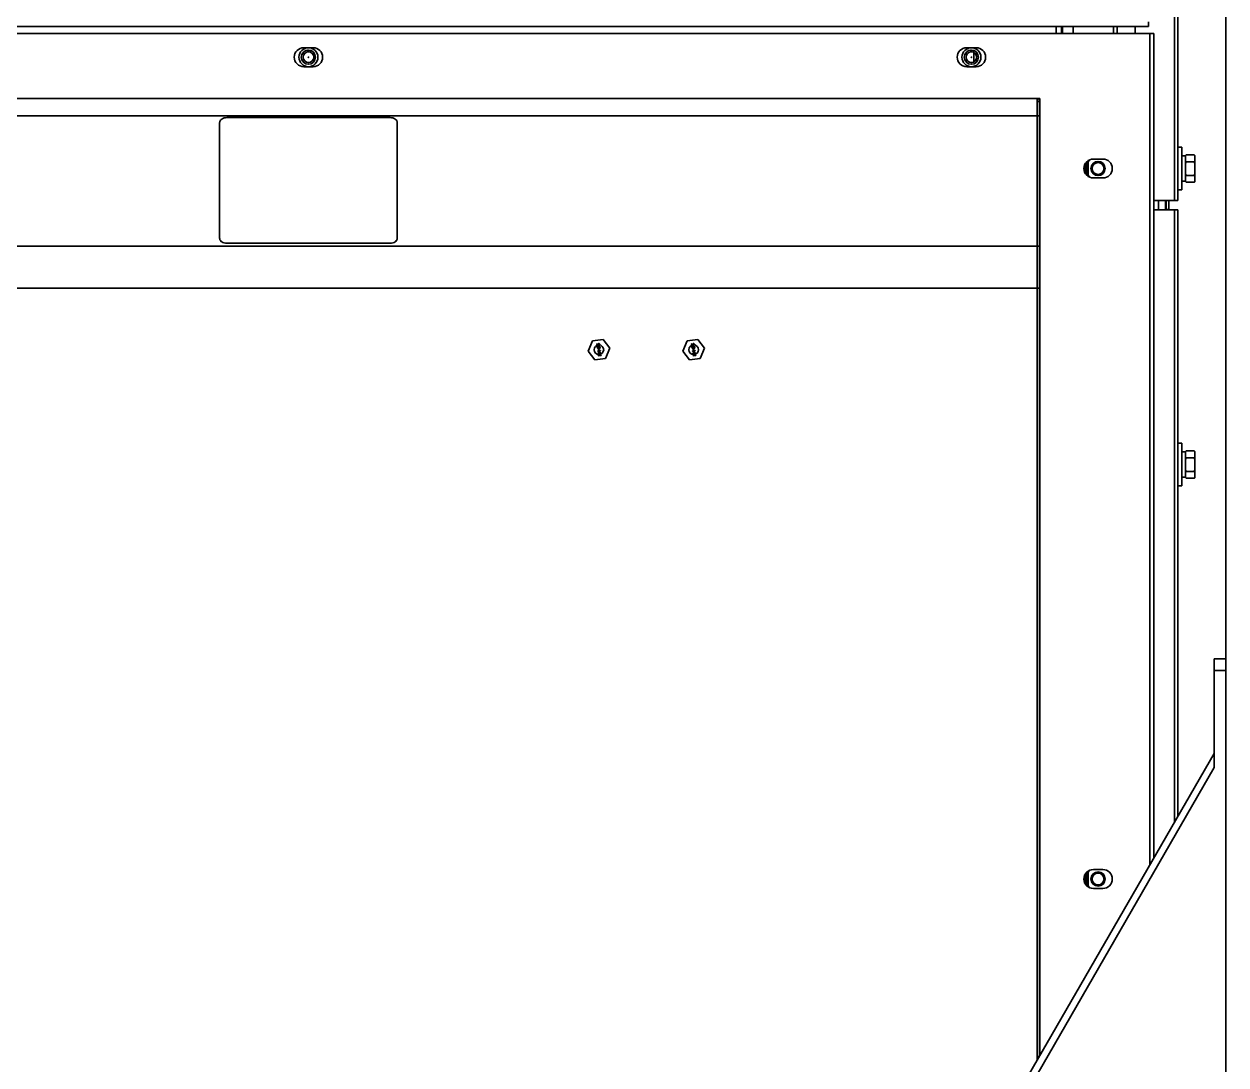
# Model space of a CAD drawing. Header units: millimetres. Extents: x 32496 to 166256, y 3504 to 23939.
# Drawn here: x 43742 to 44250, y 11617 to 12057 of the extents above; entities that cross this region are included whole.
import ezdxf

# ---------------------------------------------------------------- set-up
doc = ezdxf.new("R2010")
doc.units = ezdxf.units.MM
doc.layers.get('0').update_dxf_attribs({"lineweight": 35})

msp = doc.modelspace()

# ---------------------------------------------------------------- linework, layer by layer
at = {"linetype": 'Continuous'}
for p, q in [((44227.94, 11982.075), (44227.94, 12554.475)), ((44249.64, 12485.989), (44249.64, 11788.601)), ((44229.34, 12117.93), (44229.34, 11982.075)), ((44216.94, 12055.575), (44216.94, 12057.575)), ((43505.14, 12052.575), (44219.14, 12052.575)), ((43507.34, 12055.575), (44216.94, 12055.575)), ((44177.94, 12052.575), (44177.94, 12055.575)), ((44180.14, 12055.575), (44180.14, 12052.575)), ((44180.64, 12052.575), (44180.64, 12055.575)), ((44185.14, 12055.575), (44185.14, 12052.575)), ((44202.14, 12052.575), (44202.14, 12055.575)), ((44203.64, 12055.575), (44203.64, 12052.575)), ((44211.34, 12052.575), (44211.34, 12055.575)), ((44217.44, 11701.489), (44217.44, 12052.575)), ((44219.14, 12052.575), (44219.14, 11704.434)), ((43864.14, 12046.575), (43860.14, 12046.575)), ((43861.975, 12045.561), (43861.889, 12045.544)), ((43862.062, 12045.491), (43862.075, 12045.57)), ((43862.162, 12045.573), (43862.148, 12045.473)), ((43862.304, 12045.244), (43862.304, 12045.561)), ((44144.14, 12046.575), (44140.14, 12046.575)), ((44141.975, 12045.561), (44141.889, 12045.544)), ((44142.062, 12045.491), (44142.075, 12045.57)), ((44142.162, 12045.573), (44142.148, 12045.473)), ((44142.304, 12045.244), (44142.304, 12045.561)), ((43861.075, 12045.296), (43861.004, 12045.343)), ((43861.066, 12045.372), (43861.075, 12045.348)), ((43861.075, 12045.348), (43861.102, 12045.309)), ((43861.102, 12045.296), (43861.075, 12045.296)), ((43861.102, 12045.309), (43861.102, 12045.296)), ((43861.595, 12045.385), (43861.578, 12045.438)), ((43861.578, 12045.438), (43861.664, 12045.438)), ((43861.647, 12045.314), (43861.595, 12045.385)), ((43861.733, 12045.261), (43861.647, 12045.314)), ((43861.664, 12045.438), (43861.699, 12045.385)), ((43861.699, 12045.385), (43861.75, 12045.349)), ((43861.82, 12045.243), (43861.733, 12045.261)), ((43861.75, 12045.349), (43861.802, 12045.332)), ((43861.889, 12045.544), (43861.802, 12045.544)), ((43861.802, 12045.332), (43861.906, 12045.332)), ((43861.889, 12045.243), (43861.82, 12045.243)), ((43861.975, 12045.261), (43861.889, 12045.243)), ((43861.906, 12045.332), (43861.958, 12045.349)), ((43861.958, 12045.349), (43862.01, 12045.385)), ((43862.062, 12045.314), (43861.975, 12045.261)), ((43862.01, 12045.385), (43862.044, 12045.438)), ((43862.044, 12045.438), (43862.062, 12045.491)), ((43862.114, 12045.385), (43862.062, 12045.314)), ((43862.148, 12045.473), (43862.114, 12045.385)), ((43862.459, 12045.244), (43862.304, 12045.244)), ((43862.407, 12045.552), (43862.408, 12045.42)), ((43862.408, 12045.42), (43862.455, 12045.548)), ((43862.563, 12045.539), (43862.459, 12045.244)), ((43862.978, 12045.244), (43862.901, 12045.466)), ((43863.134, 12045.244), (43862.978, 12045.244)), ((43863.026, 12045.432), (43863.03, 12045.421)), ((43863.03, 12045.421), (43863.03, 12045.431)), ((43863.134, 12045.404), (43863.134, 12045.244)), ((44141.075, 12045.296), (44141.004, 12045.343)), ((44141.066, 12045.372), (44141.075, 12045.348)), ((44141.075, 12045.348), (44141.102, 12045.309)), ((44141.102, 12045.296), (44141.075, 12045.296)), ((44141.102, 12045.309), (44141.102, 12045.296)), ((44141.595, 12045.385), (44141.578, 12045.438)), ((44141.578, 12045.438), (44141.664, 12045.438)), ((44141.647, 12045.314), (44141.595, 12045.385)), ((44141.733, 12045.261), (44141.647, 12045.314)), ((44141.664, 12045.438), (44141.699, 12045.385)), ((44141.699, 12045.385), (44141.75, 12045.349)), ((44141.82, 12045.243), (44141.733, 12045.261)), ((44141.75, 12045.349), (44141.802, 12045.332)), ((44141.889, 12045.544), (44141.802, 12045.544)), ((44141.802, 12045.332), (44141.906, 12045.332)), ((44141.889, 12045.243), (44141.82, 12045.243)), ((44141.975, 12045.261), (44141.889, 12045.243)), ((44141.906, 12045.332), (44141.958, 12045.349)), ((44141.958, 12045.349), (44142.01, 12045.385)), ((44142.062, 12045.314), (44141.975, 12045.261)), ((44142.01, 12045.385), (44142.044, 12045.438)), ((44142.044, 12045.438), (44142.062, 12045.491)), ((44142.114, 12045.385), (44142.062, 12045.314)), ((44142.148, 12045.473), (44142.114, 12045.385)), ((44142.459, 12045.244), (44142.304, 12045.244)), ((44142.407, 12045.552), (44142.408, 12045.42)), ((44142.408, 12045.42), (44142.455, 12045.548)), ((44142.563, 12045.539), (44142.459, 12045.244)), ((44142.978, 12045.244), (44142.901, 12045.466)), ((44143.134, 12045.244), (44142.978, 12045.244)), ((44143.026, 12045.432), (44143.03, 12045.421)), ((44143.03, 12045.421), (44143.03, 12045.431)), ((44143.12, 12040.553), (44143.12, 12044.598)), ((44143.134, 12045.404), (44143.134, 12045.244)), ((43860.14, 12038.575), (43864.14, 12038.575)), ((44140.14, 12038.575), (44144.14, 12038.575)), ((43554.44, 12025.075), (44169.84, 12025.075)), ((44169.84, 11619.043), (44169.84, 12025.075)), ((44169.84, 12025.075), (44171.04, 12025.075)), ((44171.04, 12023.876), (44170.04, 12023.876)), ((44170.04, 11619.39), (44170.04, 12023.875)), ((44171.04, 12025.075), (44171.04, 12023.875)), ((44171.04, 11621.122), (44171.04, 12023.875)), ((44169.84, 12017.753), (43554.44, 12017.753)), ((43827.64, 12017.081), (43896.64, 12017.081)), ((44171.04, 12017.753), (44170.04, 12017.753)), ((43824.64, 11966.134), (43824.64, 12014.96)), ((43899.64, 12014.96), (43899.64, 11966.134)), ((44170.04, 12005.075), (44169.84, 12005.075)), ((44169.84, 12005.075), (44170.04, 12005.075)), ((44170.04, 12004.875), (44169.84, 12004.875)), ((44229.34, 12004.575), (44230.94, 12004.575)), ((44230.94, 11986.575), (44230.94, 12004.575)), ((44230.94, 12000.925), (44232.54, 12000.925)), ((44232.54, 12001.049), (44232.811, 12001.32)), ((44232.54, 11990.102), (44232.54, 12001.049)), ((44232.84, 12001.349), (44236.24, 12001.349)), ((44236.54, 12001.049), (44236.269, 12001.32)), ((44236.54, 11990.102), (44236.54, 12001.049)), ((44189.89, 11996.938), (44189.89, 11994.213)), ((44190.017, 11996.356), (44189.916, 11996.467)), ((44189.916, 11994.684), (44190.017, 11994.795)), ((44190.055, 11995.575), (44190.055, 11995.582)), ((44190.86, 11998.312), (44190.941, 11998.288)), ((44190.862, 11997.836), (44190.862, 11993.315)), ((44190.941, 11992.863), (44190.941, 11998.288)), ((44191.441, 11998.288), (44190.941, 11998.288)), ((44191.021, 11998.559), (44190.99, 11998.568)), ((44191.021, 11998.559), (44191.441, 11998.288)), ((44191.441, 11998.288), (44191.441, 11992.863)), ((44197.64, 11999.575), (44193.64, 11999.575)), ((44232.84, 11998.418), (44236.24, 11998.418)), ((44190.941, 11992.863), (44190.86, 11992.839)), ((44190.941, 11992.863), (44191.441, 11992.863)), ((44190.989, 11992.583), (44191.021, 11992.592)), ((44191.441, 11992.863), (44191.021, 11992.592)), ((44193.64, 11991.575), (44197.64, 11991.575)), ((44230.94, 11990.225), (44232.54, 11990.225)), ((44232.54, 11990.102), (44232.811, 11989.831)), ((44232.84, 11989.802), (44232.811, 11989.831)), ((44232.84, 11992.644), (44236.24, 11992.644)), ((44232.84, 11989.802), (44236.24, 11989.802)), ((44236.24, 11989.802), (44236.269, 11989.831)), ((44236.54, 11990.102), (44236.269, 11989.831)), ((44229.34, 11986.575), (44230.94, 11986.575)), ((44219.14, 11982.075), (44229.34, 11982.075)), ((44221.14, 11978.075), (44221.14, 11982.075)), ((44224.14, 11982.075), (44224.14, 11978.075)), ((44224.34, 11982.075), (44224.34, 11978.275)), ((44225.54, 11982.075), (44225.54, 11978.275)), ((44219.14, 11978.075), (44229.34, 11978.075)), ((44225.54, 11978.275), (44224.34, 11978.275)), ((44227.94, 11719.676), (44227.94, 11978.075)), ((44229.34, 11978.075), (44229.34, 11873.194)), ((43554.44, 11962.753), (44169.84, 11962.753)), ((43827.64, 11964.048), (43827.64, 11964.013)), ((43896.64, 11964.048), (43827.64, 11964.048)), ((43896.64, 11964.013), (43827.64, 11964.013)), ((43896.64, 11964.013), (43896.64, 11964.048)), ((44170.04, 11962.753), (44171.04, 11962.753)), ((44169.84, 11945.075), (43554.44, 11945.075)), ((44171.04, 11945.075), (44170.04, 11945.075)), ((43980.257, 11918.498), (43982.048, 11922.755)), ((43986.631, 11923.333), (43982.048, 11922.755)), ((43983.929, 11921.506), (43984.055, 11921.522)), ((43984.035, 11920.662), (43983.929, 11921.506)), ((43984.694, 11920.745), (43984.035, 11920.662)), ((43984.055, 11921.522), (43984.146, 11920.802)), ((43984.114, 11920.244), (43984.107, 11920.092)), ((43984.119, 11919.993), (43984.107, 11920.092)), ((43984.152, 11920.349), (43984.114, 11920.244)), ((43984.119, 11919.993), (43984.167, 11919.822)), ((43984.146, 11920.802), (43984.551, 11920.853)), ((43984.24, 11920.461), (43984.152, 11920.349)), ((43984.167, 11919.822), (43984.23, 11919.729)), ((43984.23, 11919.729), (43984.344, 11919.643)), ((43984.237, 11920.083), (43984.246, 11920.21)), ((43984.237, 11920.083), (43984.249, 11919.984)), ((43984.339, 11920.499), (43984.24, 11920.461)), ((43984.246, 11920.21), (43984.288, 11920.291)), ((43984.29, 11919.863), (43984.249, 11919.984)), ((43984.288, 11920.291), (43984.357, 11920.35)), ((43984.35, 11919.795), (43984.29, 11919.863)), ((43984.298, 11918.579), (43984.982, 11918.665)), ((43984.339, 11920.499), (43984.389, 11920.505)), ((43984.344, 11919.643), (43984.448, 11919.631)), ((43984.432, 11919.755), (43984.35, 11919.795)), ((43984.408, 11920.357), (43984.357, 11920.35)), ((43984.494, 11920.493), (43984.389, 11920.505)), ((43984.41, 11921.365), (43984.4, 11921.237)), ((43984.419, 11921.089), (43984.4, 11921.237)), ((43984.408, 11920.357), (43984.516, 11920.32)), ((43984.47, 11921.498), (43984.41, 11921.365)), ((43984.419, 11921.089), (43984.46, 11920.968)), ((43984.432, 11919.755), (43984.448, 11919.631)), ((43984.46, 11920.968), (43984.551, 11920.853)), ((43984.562, 11921.585), (43984.47, 11921.498)), ((43984.576, 11920.453), (43984.494, 11920.493)), ((43984.516, 11920.32), (43985.237, 11919.705)), ((43984.527, 11921.253), (43984.54, 11921.356)), ((43984.527, 11921.253), (43984.545, 11921.105)), ((43984.54, 11921.356), (43984.581, 11921.437)), ((43984.583, 11921.009), (43984.545, 11921.105)), ((43984.682, 11921.651), (43984.562, 11921.585)), ((43984.571, 11919.268), (43984.748, 11919.291)), ((43984.577, 11919.219), (43984.571, 11919.268)), ((43985.211, 11919.903), (43984.576, 11920.453)), ((43984.755, 11919.241), (43984.577, 11919.219)), ((43984.581, 11921.437), (43984.651, 11921.496)), ((43984.672, 11920.919), (43984.583, 11921.009)), ((43984.628, 11919.427), (43984.606, 11919.399)), ((43984.606, 11919.399), (43984.748, 11919.291)), ((43984.799, 11919.297), (43984.628, 11919.427)), ((43984.755, 11919.241), (43984.644, 11919.101)), ((43984.644, 11919.101), (43984.672, 11919.08)), ((43984.651, 11921.496), (43984.723, 11921.53)), ((43984.672, 11920.919), (43984.694, 11920.745)), ((43984.672, 11919.08), (43984.805, 11919.248)), ((43984.682, 11921.651), (43984.784, 11921.664)), ((43984.774, 11921.537), (43984.723, 11921.53)), ((43984.774, 11921.537), (43984.853, 11921.521)), ((43984.917, 11921.63), (43984.784, 11921.664)), ((43984.932, 11919.465), (43984.799, 11919.297)), ((43984.805, 11919.248), (43984.976, 11919.118)), ((43984.85, 11919.304), (43984.961, 11919.443)), ((43984.85, 11919.304), (43985.027, 11919.326)), ((43984.853, 11921.521), (43984.935, 11921.481)), ((43985.033, 11919.276), (43984.856, 11919.254)), ((43984.998, 11919.146), (43984.856, 11919.254)), ((43984.998, 11920.985), (43984.903, 11920.923)), ((43984.922, 11920.774), (43984.903, 11920.923)), ((43985.027, 11921.569), (43984.917, 11921.63)), ((43984.922, 11920.774), (43985.017, 11920.836)), ((43984.961, 11919.443), (43984.932, 11919.465)), ((43984.935, 11921.481), (43984.995, 11921.413)), ((43984.95, 11918.913), (43985.102, 11918.932)), ((43984.982, 11918.665), (43984.95, 11918.913)), ((43984.976, 11919.118), (43984.998, 11919.146)), ((43984.995, 11921.413), (43985.033, 11921.317)), ((43985.039, 11921.066), (43984.998, 11920.985)), ((43985.017, 11920.836), (43985.109, 11920.924)), ((43985.119, 11921.454), (43985.027, 11921.569)), ((43985.027, 11919.326), (43985.033, 11919.276)), ((43985.052, 11921.168), (43985.033, 11921.317)), ((43985.052, 11921.168), (43985.039, 11921.066)), ((43985.102, 11918.932), (43985.134, 11918.684)), ((43985.109, 11920.924), (43985.169, 11921.057)), ((43985.16, 11921.333), (43985.119, 11921.454)), ((43985.124, 11920.598), (43985.251, 11920.614)), ((43985.211, 11919.903), (43985.124, 11920.598)), ((43985.134, 11918.684), (43985.488, 11918.729)), ((43985.16, 11921.333), (43985.179, 11921.184)), ((43985.169, 11921.057), (43985.179, 11921.184)), ((43985.363, 11919.721), (43985.237, 11919.705)), ((43985.251, 11920.614), (43985.363, 11919.721)), ((43985.488, 11918.729), (43985.507, 11918.58)), ((43986.631, 11923.333), (43989.422, 11919.653)), ((43989.422, 11919.653), (43987.631, 11915.396)), ((44020.257, 11918.498), (44022.048, 11922.755)), ((44026.631, 11923.333), (44022.048, 11922.755)), ((44023.929, 11921.506), (44024.055, 11921.522)), ((44024.035, 11920.662), (44023.929, 11921.506)), ((44024.694, 11920.745), (44024.035, 11920.662)), ((44024.055, 11921.522), (44024.146, 11920.802)), ((44024.114, 11920.244), (44024.107, 11920.092)), ((44024.119, 11919.993), (44024.107, 11920.092)), ((44024.152, 11920.349), (44024.114, 11920.244)), ((44024.119, 11919.993), (44024.167, 11919.822)), ((44024.146, 11920.802), (44024.551, 11920.853)), ((44024.24, 11920.461), (44024.152, 11920.349)), ((44024.167, 11919.822), (44024.23, 11919.729)), ((44024.23, 11919.729), (44024.344, 11919.643)), ((44024.237, 11920.083), (44024.246, 11920.21)), ((44024.237, 11920.083), (44024.249, 11919.984)), ((44024.339, 11920.499), (44024.24, 11920.461)), ((44024.246, 11920.21), (44024.288, 11920.291)), ((44024.29, 11919.863), (44024.249, 11919.984)), ((44024.288, 11920.291), (44024.357, 11920.35)), ((44024.35, 11919.795), (44024.29, 11919.863)), ((44024.298, 11918.579), (44024.982, 11918.665)), ((44024.339, 11920.499), (44024.389, 11920.505)), ((44024.344, 11919.643), (44024.448, 11919.631)), ((44024.432, 11919.755), (44024.35, 11919.795)), ((44024.408, 11920.357), (44024.357, 11920.35)), ((44024.494, 11920.493), (44024.389, 11920.505)), ((44024.41, 11921.365), (44024.4, 11921.237)), ((44024.419, 11921.089), (44024.4, 11921.237)), ((44024.408, 11920.357), (44024.516, 11920.32)), ((44024.47, 11921.498), (44024.41, 11921.365)), ((44024.419, 11921.089), (44024.46, 11920.968)), ((44024.432, 11919.755), (44024.448, 11919.631)), ((44024.46, 11920.968), (44024.551, 11920.853)), ((44024.562, 11921.585), (44024.47, 11921.498)), ((44024.576, 11920.453), (44024.494, 11920.493)), ((44024.516, 11920.32), (44025.237, 11919.705)), ((44024.527, 11921.253), (44024.54, 11921.356)), ((44024.527, 11921.253), (44024.545, 11921.105)), ((44024.54, 11921.356), (44024.581, 11921.437)), ((44024.583, 11921.009), (44024.545, 11921.105)), ((44024.682, 11921.651), (44024.562, 11921.585)), ((44024.571, 11919.268), (44024.748, 11919.291)), ((44024.577, 11919.219), (44024.571, 11919.268)), ((44025.211, 11919.903), (44024.576, 11920.453)), ((44024.755, 11919.241), (44024.577, 11919.219)), ((44024.581, 11921.437), (44024.651, 11921.496)), ((44024.672, 11920.919), (44024.583, 11921.009)), ((44024.628, 11919.427), (44024.606, 11919.399)), ((44024.606, 11919.399), (44024.748, 11919.291)), ((44024.799, 11919.297), (44024.628, 11919.427)), ((44024.755, 11919.241), (44024.644, 11919.101)), ((44024.644, 11919.101), (44024.672, 11919.08)), ((44024.651, 11921.496), (44024.723, 11921.53)), ((44024.672, 11920.919), (44024.694, 11920.745)), ((44024.672, 11919.08), (44024.805, 11919.248)), ((44024.682, 11921.651), (44024.784, 11921.664)), ((44024.774, 11921.537), (44024.723, 11921.53)), ((44024.774, 11921.537), (44024.853, 11921.521)), ((44024.917, 11921.63), (44024.784, 11921.664)), ((44024.932, 11919.465), (44024.799, 11919.297)), ((44024.805, 11919.248), (44024.976, 11919.118)), ((44024.85, 11919.304), (44024.961, 11919.443)), ((44024.85, 11919.304), (44025.027, 11919.326)), ((44024.853, 11921.521), (44024.935, 11921.481)), ((44025.033, 11919.276), (44024.856, 11919.254)), ((44024.998, 11919.146), (44024.856, 11919.254)), ((44024.998, 11920.985), (44024.903, 11920.923)), ((44024.922, 11920.774), (44024.903, 11920.923)), ((44025.027, 11921.569), (44024.917, 11921.63)), ((44024.922, 11920.774), (44025.017, 11920.836)), ((44024.961, 11919.443), (44024.932, 11919.465)), ((44024.935, 11921.481), (44024.995, 11921.413)), ((44024.95, 11918.913), (44025.102, 11918.932)), ((44024.982, 11918.665), (44024.95, 11918.913)), ((44024.976, 11919.118), (44024.998, 11919.146)), ((44024.995, 11921.413), (44025.033, 11921.317)), ((44025.039, 11921.066), (44024.998, 11920.985)), ((44025.017, 11920.836), (44025.109, 11920.924)), ((44025.119, 11921.454), (44025.027, 11921.569)), ((44025.027, 11919.326), (44025.033, 11919.276)), ((44025.052, 11921.168), (44025.033, 11921.317)), ((44025.052, 11921.168), (44025.039, 11921.066)), ((44025.102, 11918.932), (44025.134, 11918.684)), ((44025.109, 11920.924), (44025.169, 11921.057)), ((44025.16, 11921.333), (44025.119, 11921.454)), ((44025.124, 11920.598), (44025.251, 11920.614)), ((44025.211, 11919.903), (44025.124, 11920.598)), ((44025.134, 11918.684), (44025.488, 11918.729)), ((44025.16, 11921.333), (44025.179, 11921.184)), ((44025.169, 11921.057), (44025.179, 11921.184)), ((44025.363, 11919.721), (44025.237, 11919.705)), ((44025.251, 11920.614), (44025.363, 11919.721)), ((44025.488, 11918.729), (44025.507, 11918.58)), ((44026.631, 11923.333), (44029.422, 11919.653)), ((44029.422, 11919.653), (44027.631, 11915.396)), ((43983.049, 11914.818), (43980.257, 11918.498)), ((43983.049, 11914.818), (43987.631, 11915.396)), ((43984.316, 11918.43), (43984.298, 11918.579)), ((43984.316, 11918.43), (43985.075, 11917.921)), ((43984.416, 11917.636), (43985.607, 11917.786)), ((43984.445, 11917.413), (43984.416, 11917.636)), ((43984.445, 11917.413), (43985.555, 11917.175)), ((43985, 11918.516), (43984.519, 11918.456)), ((43985.053, 11918.095), (43984.519, 11918.456)), ((43985.555, 11917.175), (43984.538, 11916.669)), ((43984.566, 11916.446), (43984.538, 11916.669)), ((43985.757, 11916.596), (43984.566, 11916.446)), ((43985.626, 11917.637), (43984.688, 11917.519)), ((43985.669, 11917.29), (43984.688, 11917.519)), ((43984.801, 11916.626), (43985.695, 11917.092)), ((43984.801, 11916.626), (43985.738, 11916.745)), ((43985.053, 11918.095), (43985, 11918.516)), ((43985.227, 11917.94), (43985.075, 11917.921)), ((43985.507, 11918.58), (43985.152, 11918.535)), ((43985.152, 11918.535), (43985.227, 11917.94)), ((43985.607, 11917.786), (43985.626, 11917.637)), ((43985.669, 11917.29), (43985.695, 11917.092)), ((43985.738, 11916.745), (43985.757, 11916.596)), ((44023.049, 11914.818), (44020.257, 11918.498)), ((44023.049, 11914.818), (44027.631, 11915.396)), ((44024.316, 11918.43), (44024.298, 11918.579)), ((44024.316, 11918.43), (44025.075, 11917.921)), ((44024.416, 11917.636), (44025.607, 11917.786)), ((44024.445, 11917.413), (44024.416, 11917.636)), ((44024.445, 11917.413), (44025.555, 11917.175)), ((44025, 11918.516), (44024.519, 11918.456)), ((44025.053, 11918.095), (44024.519, 11918.456)), ((44025.555, 11917.175), (44024.538, 11916.669)), ((44024.566, 11916.446), (44024.538, 11916.669)), ((44025.757, 11916.596), (44024.566, 11916.446)), ((44025.626, 11917.637), (44024.688, 11917.519)), ((44025.669, 11917.29), (44024.688, 11917.519)), ((44024.801, 11916.626), (44025.695, 11917.092)), ((44024.801, 11916.626), (44025.738, 11916.745)), ((44025.053, 11918.095), (44025, 11918.516)), ((44025.227, 11917.94), (44025.075, 11917.921)), ((44025.507, 11918.58), (44025.152, 11918.535)), ((44025.152, 11918.535), (44025.227, 11917.94)), ((44025.607, 11917.786), (44025.626, 11917.637)), ((44025.669, 11917.29), (44025.695, 11917.092)), ((44025.738, 11916.745), (44025.757, 11916.596)), ((44169.84, 11898.986), (44170.04, 11898.986)), ((44169.84, 11897.947), (44170.04, 11897.947)), ((44229.34, 11879.575), (44230.94, 11879.575)), ((44230.94, 11861.575), (44230.94, 11879.575)), ((44229.34, 11873.194), (44229.34, 11867.93)), ((44230.94, 11875.925), (44232.54, 11875.925)), ((44232.54, 11876.049), (44232.811, 11876.32)), ((44232.54, 11865.102), (44232.54, 11876.049)), ((44232.84, 11876.349), (44236.24, 11876.349)), ((44232.84, 11873.418), (44236.24, 11873.418)), ((44236.54, 11876.049), (44236.269, 11876.32)), ((44236.54, 11865.102), (44236.54, 11876.049)), ((44229.34, 11867.93), (44229.34, 11722.101)), ((44230.94, 11865.225), (44232.54, 11865.225)), ((44232.54, 11865.102), (44232.811, 11864.831)), ((44232.84, 11864.802), (44232.811, 11864.831)), ((44232.84, 11867.644), (44236.24, 11867.644)), ((44232.84, 11864.802), (44236.24, 11864.802)), ((44236.24, 11864.802), (44236.269, 11864.831)), ((44236.54, 11865.102), (44236.269, 11864.831)), ((44229.34, 11861.575), (44230.94, 11861.575)), ((44244.64, 11742.601), (44244.64, 11788.601)), ((44249.64, 11788.601), (44244.64, 11788.601)), ((44249.64, 11788.601), (44249.64, 11509.039)), ((44249.64, 11783.601), (44244.64, 11783.601)), ((44170.04, 11768.806), (44169.84, 11768.806)), ((44244.64, 11748.601), (43744.64, 10882.575)), ((44244.64, 11742.601), (43748.104, 10882.575)), ((44189.89, 11696.938), (44189.89, 11694.213)), ((44190.017, 11696.356), (44189.916, 11696.467)), ((44190.055, 11695.575), (44190.055, 11695.582)), ((44190.86, 11698.312), (44190.941, 11698.288)), ((44190.862, 11697.836), (44190.862, 11693.315)), ((44190.941, 11692.863), (44190.941, 11698.288)), ((44191.441, 11698.288), (44190.941, 11698.288)), ((44191.021, 11698.559), (44190.99, 11698.568)), ((44191.021, 11698.559), (44191.441, 11698.288)), ((44191.441, 11698.288), (44191.441, 11692.863)), ((44197.64, 11699.575), (44193.64, 11699.575)), ((44189.916, 11694.684), (44190.017, 11694.795)), ((44190.941, 11692.863), (44190.86, 11692.839)), ((44190.941, 11692.863), (44191.441, 11692.863)), ((44190.989, 11692.583), (44191.021, 11692.592)), ((44191.441, 11692.863), (44191.021, 11692.592)), ((44193.64, 11691.575), (44197.64, 11691.575))]:
    msp.add_line(p, q, dxfattribs=at)
for points in [[(44190.017, 11996.356), (44189.983, 11996.393), (44189.95, 11996.43), (44189.916, 11996.467)], [(44189.916, 11994.684), (44189.95, 11994.721), (44189.983, 11994.758), (44190.017, 11994.795)], [(44190.017, 11696.356), (44189.983, 11696.393), (44189.95, 11696.43), (44189.916, 11696.467)], [(44189.916, 11694.684), (44189.95, 11694.721), (44189.983, 11694.758), (44190.017, 11694.795)]]:
    msp.add_lwpolyline(points, dxfattribs=at)
for centre, radius in [((43862.14, 12042.575), 4), ((43862.14, 12042.575), 3), ((44142.14, 12042.575), 4), ((44142.14, 12042.575), 3), ((43862.14, 12042.575), 2.25), ((43862.14, 12042.575), 0.1), ((44142.14, 12042.575), 2.25), ((44142.14, 12042.575), 0.1), ((44195.64, 11995.575), 3), ((44195.64, 11995.575), 2.5), ((43984.84, 11919.075), 2), ((44024.84, 11919.075), 2), ((44195.64, 11695.575), 3), ((44195.64, 11695.575), 2.5)]:
    msp.add_circle(centre, radius, dxfattribs=at)
for centre, radius, start, end in [((43860.14, 12042.575), 4, 90, 270), ((43864.14, 12042.575), 4, 270, 90), ((44140.14, 12042.575), 4, 90, 270), ((44144.14, 12042.575), 4, 270, 90), ((44169.84, 12023.875), 1.2, 0, 90), ((44169.84, 12023.875), 0.2, 0, 90), ((44235.355, 11998.758), 3.607, 140.8641, 141.28972), ((44236.676, 11997.57), 5.384, 135.43477, 135.87545), ((44232.402, 11997.569), 5.386, 44.12457, 44.56524), ((44233.726, 11998.759), 3.606, 38.71028, 39.13391), ((44193.64, 11995.575), 4, 90, 270), ((44195.64, 11995.575), 5.661, 177.86504, 182.13496), ((44195.64, 11995.575), 5.585, 149.24232, 179.93768), ((44195.64, 11995.575), 5.585, 180, 210.76123), ((44195.64, 11995.575), 5.285, 154.67939, 205.32061), ((44191.369, 11998.32), 0.509, 163.91946, 180.8578), ((44195.64, 11995.575), 5.499, 145.89281, 147.13569), ((44195.64, 11995.575), 4.999, 130.34481, 147.13569), ((44197.64, 11995.575), 4, 270, 90), ((44195.64, 11995.575), 5.499, 212.86431, 214.09945), ((44195.64, 11995.575), 4.999, 212.86431, 229.65844), ((44225.74, 11978.275), 1.4, 180, 188.23663), ((44225.74, 11978.275), 0.2, 180, 270), ((43826.126, 11966.17), 1.486, 180.00048, 181.32068), ((43898.154, 11966.17), 1.486, 358.67932, 359.99952), ((44235.355, 11873.758), 3.607, 140.8641, 141.28972), ((44236.676, 11872.57), 5.384, 135.43477, 135.87545), ((44232.402, 11872.569), 5.386, 44.12457, 44.56524), ((44233.726, 11873.759), 3.606, 38.71028, 39.13391), ((44193.64, 11695.575), 4, 90, 270), ((44195.64, 11695.575), 5.661, 177.86504, 182.13496), ((44195.64, 11695.575), 5.585, 149.24232, 179.93768), ((44195.64, 11695.575), 5.585, 180, 210.76123), ((44195.64, 11695.575), 5.285, 154.67939, 205.32061), ((44191.369, 11698.32), 0.509, 163.91946, 180.8578), ((44195.64, 11695.575), 5.499, 145.89281, 147.13569), ((44195.64, 11695.575), 4.999, 130.34481, 147.13569), ((44197.64, 11695.575), 4, 270, 90), ((44195.64, 11695.575), 5.499, 212.86431, 214.09945), ((44195.64, 11695.575), 4.999, 212.86431, 229.65844)]:
    msp.add_arc(centre, radius, start, end, dxfattribs=at)
msp.add_ellipse((44168.64, 11762.34), major_axis=(0, 1.617), ratio=0.8660254, start_param=4.1792104, end_param=4.712389, dxfattribs=at)
for points, knots in [([(43824.64, 12014.96), (43824.64, 12015.099), (43824.68, 12015.384), (43824.857, 12015.789), (43825.141, 12016.158), (43825.659, 12016.599), (43826.504, 12016.981), (43827.253, 12017.081), (43827.64, 12017.081)], [0, 0, 0, 0, 0.1034258, 0.2106854, 0.3244943, 0.4464294, 0.712926, 1, 1, 1, 1]), ([(43896.64, 12017.081), (43897.026, 12017.081), (43897.775, 12016.981), (43898.62, 12016.599), (43899.139, 12016.158), (43899.423, 12015.789), (43899.599, 12015.384), (43899.64, 12015.099), (43899.64, 12014.96)], [0, 0, 0, 0, 0.2870739, 0.5535705, 0.6755056, 0.7893145, 0.8965742, 1, 1, 1, 1]), ([(44232.557, 12001.035), (44232.576, 12001.059), (44232.658, 12001.156), (44232.744, 12001.25), (44232.811, 12001.319)], [0, 0, 0, 0, 0.2454974, 1, 1, 1, 1]), ([(44236.523, 12001.035), (44236.503, 12001.059), (44236.422, 12001.156), (44236.336, 12001.25), (44236.269, 12001.319)], [0, 0, 0, 0, 0.2454956, 1, 1, 1, 1]), ([(44190.017, 11996.356), (44190.011, 11996.317), (44189.983, 11996.237), (44189.925, 11996.175), (44189.89, 11996.151)], [0, 0, 0, 0, 0.4840345, 1, 1, 1, 1]), ([(44190.017, 11994.795), (44190.011, 11994.835), (44189.983, 11994.914), (44189.925, 11994.976), (44189.89, 11995)], [0, 0, 0, 0, 0.4870421, 1, 1, 1, 1]), ([(44189.982, 11995.786), (44189.984, 11995.824), (44189.987, 11995.897), (44189.993, 11996.003), (44190, 11996.1), (44190.007, 11996.184), (44190.012, 11996.245), (44190.015, 11996.285), (44190.017, 11996.309), (44190.018, 11996.328), (44190.018, 11996.342), (44190.018, 11996.35), (44190.018, 11996.355), (44190.017, 11996.356)], [0, 0, 0, 0, 0.1964865, 0.3846809, 0.5567494, 0.706456, 0.8286292, 0.8782322, 0.9196984, 0.9527628, 0.9771907, 0.9928965, 1, 1, 1, 1]), ([(44190.017, 11994.795), (44190.018, 11994.796), (44190.018, 11994.801), (44190.018, 11994.809), (44190.018, 11994.823), (44190.017, 11994.842), (44190.015, 11994.866), (44190.012, 11994.906), (44190.007, 11994.967), (44190, 11995.051), (44189.993, 11995.148), (44189.987, 11995.254), (44189.984, 11995.327), (44189.982, 11995.365)], [0, 0, 0, 0, 0.0070922, 0.0227762, 0.0472013, 0.0802905, 0.1217895, 0.1714132, 0.2935698, 0.4432488, 0.6153365, 0.8035356, 1, 1, 1, 1]), ([(44190.862, 11997.836), (44190.862, 11997.877), (44190.862, 11998.035), (44190.861, 11998.194), (44190.86, 11998.312)], [0, 0, 0, 0, 0.2575485, 1, 1, 1, 1]), ([(44190.941, 11998.288), (44190.941, 11998.336), (44190.955, 11998.431), (44190.995, 11998.519), (44191.021, 11998.559)], [0, 0, 0, 0, 0.5, 1, 1, 1, 1]), ([(44232.84, 11998.418), (44232.813, 11998.445), (44232.709, 11998.553), (44232.61, 11998.666), (44232.54, 11998.753)], [0, 0, 0, 0, 0.2552107, 1, 1, 1, 1]), ([(44236.24, 11998.418), (44236.267, 11998.445), (44236.371, 11998.553), (44236.47, 11998.666), (44236.54, 11998.753)], [0, 0, 0, 0, 0.2552115, 1, 1, 1, 1]), ([(44190.88, 11992.69), (44190.876, 11992.702), (44190.864, 11992.751), (44190.859, 11992.801), (44190.86, 11992.839)], [0, 0, 0, 0, 0.2449643, 1, 1, 1, 1]), ([(44190.86, 11992.839), (44190.86, 11992.877), (44190.862, 11993.035), (44190.862, 11993.194), (44190.862, 11993.315)], [0, 0, 0, 0, 0.2366786, 1, 1, 1, 1]), ([(44190.941, 11992.863), (44190.941, 11992.815), (44190.955, 11992.72), (44190.995, 11992.632), (44191.021, 11992.592)], [0, 0, 0, 0, 0.5, 1, 1, 1, 1]), ([(44232.54, 11992.32), (44232.563, 11992.347), (44232.658, 11992.46), (44232.76, 11992.566), (44232.84, 11992.644)], [0, 0, 0, 0, 0.2444076, 1, 1, 1, 1]), ([(44232.811, 11989.831), (44232.786, 11989.855), (44232.693, 11989.951), (44232.603, 11990.05), (44232.54, 11990.127)], [0, 0, 0, 0, 0.2550615, 1, 1, 1, 1]), ([(44236.54, 11992.32), (44236.517, 11992.347), (44236.421, 11992.46), (44236.319, 11992.566), (44236.24, 11992.644)], [0, 0, 0, 0, 0.2444076, 1, 1, 1, 1]), ([(44236.269, 11989.831), (44236.293, 11989.855), (44236.387, 11989.951), (44236.476, 11990.05), (44236.54, 11990.127)], [0, 0, 0, 0, 0.2550625, 1, 1, 1, 1]), ([(43827.64, 11964.048), (43827.257, 11964.048), (43826.515, 11964.147), (43825.676, 11964.522), (43825.158, 11964.954), (43824.872, 11965.317), (43824.69, 11965.716), (43824.643, 11965.997), (43824.64, 11966.135)], [0, 0, 0, 0, 0.2866075, 0.5530569, 0.6751451, 0.789168, 0.896581, 1, 1, 1, 1]), ([(43824.64, 11966.134), (43824.64, 11965.995), (43824.68, 11965.71), (43824.857, 11965.306), (43825.141, 11964.936), (43825.659, 11964.496), (43826.504, 11964.114), (43827.253, 11964.013), (43827.64, 11964.013)], [0, 0, 0, 0, 0.1034258, 0.2106854, 0.3244943, 0.4464294, 0.712926, 1, 1, 1, 1]), ([(43899.639, 11966.135), (43899.636, 11965.997), (43899.59, 11965.716), (43899.408, 11965.317), (43899.121, 11964.954), (43898.603, 11964.522), (43897.764, 11964.147), (43897.022, 11964.048), (43896.64, 11964.048)], [0, 0, 0, 0, 0.1034189, 0.2108319, 0.3248548, 0.446943, 0.7133924, 1, 1, 1, 1]), ([(43896.64, 11964.013), (43897.026, 11964.013), (43897.775, 11964.114), (43898.62, 11964.496), (43899.139, 11964.936), (43899.423, 11965.306), (43899.599, 11965.71), (43899.64, 11965.995), (43899.64, 11966.134)], [0, 0, 0, 0, 0.2870739, 0.5535705, 0.6755056, 0.7893145, 0.8965742, 1, 1, 1, 1]), ([(44232.84, 11873.418), (44232.813, 11873.445), (44232.709, 11873.553), (44232.61, 11873.666), (44232.54, 11873.753)], [0, 0, 0, 0, 0.2552107, 1, 1, 1, 1]), ([(44232.557, 11876.035), (44232.576, 11876.059), (44232.658, 11876.156), (44232.744, 11876.25), (44232.811, 11876.319)], [0, 0, 0, 0, 0.2454974, 1, 1, 1, 1]), ([(44236.24, 11873.418), (44236.267, 11873.445), (44236.371, 11873.553), (44236.47, 11873.666), (44236.54, 11873.753)], [0, 0, 0, 0, 0.2552115, 1, 1, 1, 1]), ([(44236.523, 11876.035), (44236.503, 11876.059), (44236.422, 11876.156), (44236.336, 11876.25), (44236.269, 11876.319)], [0, 0, 0, 0, 0.2454956, 1, 1, 1, 1]), ([(44232.54, 11867.32), (44232.563, 11867.347), (44232.658, 11867.46), (44232.76, 11867.566), (44232.84, 11867.644)], [0, 0, 0, 0, 0.2444076, 1, 1, 1, 1]), ([(44232.811, 11864.831), (44232.786, 11864.855), (44232.693, 11864.951), (44232.603, 11865.05), (44232.54, 11865.127)], [0, 0, 0, 0, 0.2550615, 1, 1, 1, 1]), ([(44236.54, 11867.32), (44236.517, 11867.347), (44236.421, 11867.46), (44236.319, 11867.566), (44236.24, 11867.644)], [0, 0, 0, 0, 0.2444076, 1, 1, 1, 1]), ([(44236.269, 11864.831), (44236.293, 11864.855), (44236.387, 11864.951), (44236.476, 11865.05), (44236.54, 11865.127)], [0, 0, 0, 0, 0.2550625, 1, 1, 1, 1]), ([(44190.017, 11696.356), (44190.011, 11696.317), (44189.983, 11696.237), (44189.925, 11696.175), (44189.89, 11696.151)], [0, 0, 0, 0, 0.4840345, 1, 1, 1, 1]), ([(44189.982, 11695.786), (44189.984, 11695.824), (44189.987, 11695.897), (44189.993, 11696.003), (44190, 11696.1), (44190.007, 11696.184), (44190.012, 11696.245), (44190.015, 11696.285), (44190.017, 11696.309), (44190.018, 11696.328), (44190.018, 11696.342), (44190.018, 11696.35), (44190.018, 11696.355), (44190.017, 11696.356)], [0, 0, 0, 0, 0.1964865, 0.3846809, 0.5567494, 0.706456, 0.8286292, 0.8782322, 0.9196984, 0.9527628, 0.9771907, 0.9928965, 1, 1, 1, 1]), ([(44190.017, 11694.795), (44190.018, 11694.796), (44190.018, 11694.801), (44190.018, 11694.809), (44190.018, 11694.823), (44190.017, 11694.842), (44190.015, 11694.866), (44190.012, 11694.906), (44190.007, 11694.967), (44190, 11695.051), (44189.993, 11695.148), (44189.987, 11695.254), (44189.984, 11695.327), (44189.982, 11695.365)], [0, 0, 0, 0, 0.0070922, 0.0227762, 0.0472013, 0.0802905, 0.1217895, 0.1714132, 0.2935698, 0.4432488, 0.6153365, 0.8035356, 1, 1, 1, 1]), ([(44190.862, 11697.836), (44190.862, 11697.877), (44190.862, 11698.035), (44190.861, 11698.194), (44190.86, 11698.312)], [0, 0, 0, 0, 0.2575485, 1, 1, 1, 1]), ([(44190.941, 11698.288), (44190.941, 11698.336), (44190.955, 11698.431), (44190.995, 11698.519), (44191.021, 11698.559)], [0, 0, 0, 0, 0.5, 1, 1, 1, 1]), ([(44190.017, 11694.795), (44190.011, 11694.835), (44189.983, 11694.914), (44189.925, 11694.976), (44189.89, 11695)], [0, 0, 0, 0, 0.4870421, 1, 1, 1, 1]), ([(44190.88, 11692.69), (44190.876, 11692.702), (44190.864, 11692.751), (44190.859, 11692.801), (44190.86, 11692.839)], [0, 0, 0, 0, 0.2449643, 1, 1, 1, 1]), ([(44190.86, 11692.839), (44190.86, 11692.877), (44190.862, 11693.035), (44190.862, 11693.194), (44190.862, 11693.315)], [0, 0, 0, 0, 0.2366786, 1, 1, 1, 1]), ([(44190.941, 11692.863), (44190.941, 11692.815), (44190.955, 11692.72), (44190.995, 11692.632), (44191.021, 11692.592)], [0, 0, 0, 0, 0.5, 1, 1, 1, 1])]:
    msp.add_open_spline(points, degree=3, knots=knots, dxfattribs=at)
for points in [[(44232.54, 11997.758), (44232.631, 11997.982), (44232.732, 11998.202), (44232.84, 11998.418)], [(44236.54, 11997.758), (44236.449, 11997.982), (44236.348, 11998.202), (44236.24, 11998.418)], [(44232.84, 11992.644), (44232.732, 11992.861), (44232.631, 11993.08), (44232.54, 11993.304)], [(44236.24, 11992.644), (44236.348, 11992.861), (44236.449, 11993.08), (44236.54, 11993.304)], [(44232.54, 11872.758), (44232.631, 11872.982), (44232.732, 11873.202), (44232.84, 11873.418)], [(44236.54, 11872.758), (44236.449, 11872.982), (44236.348, 11873.202), (44236.24, 11873.418)], [(44232.84, 11867.644), (44232.732, 11867.861), (44232.631, 11868.08), (44232.54, 11868.304)], [(44236.24, 11867.644), (44236.348, 11867.861), (44236.449, 11868.08), (44236.54, 11868.304)]]:
    msp.add_open_spline(points, degree=3, dxfattribs=at)

doc.saveas('drawing.dxf')
